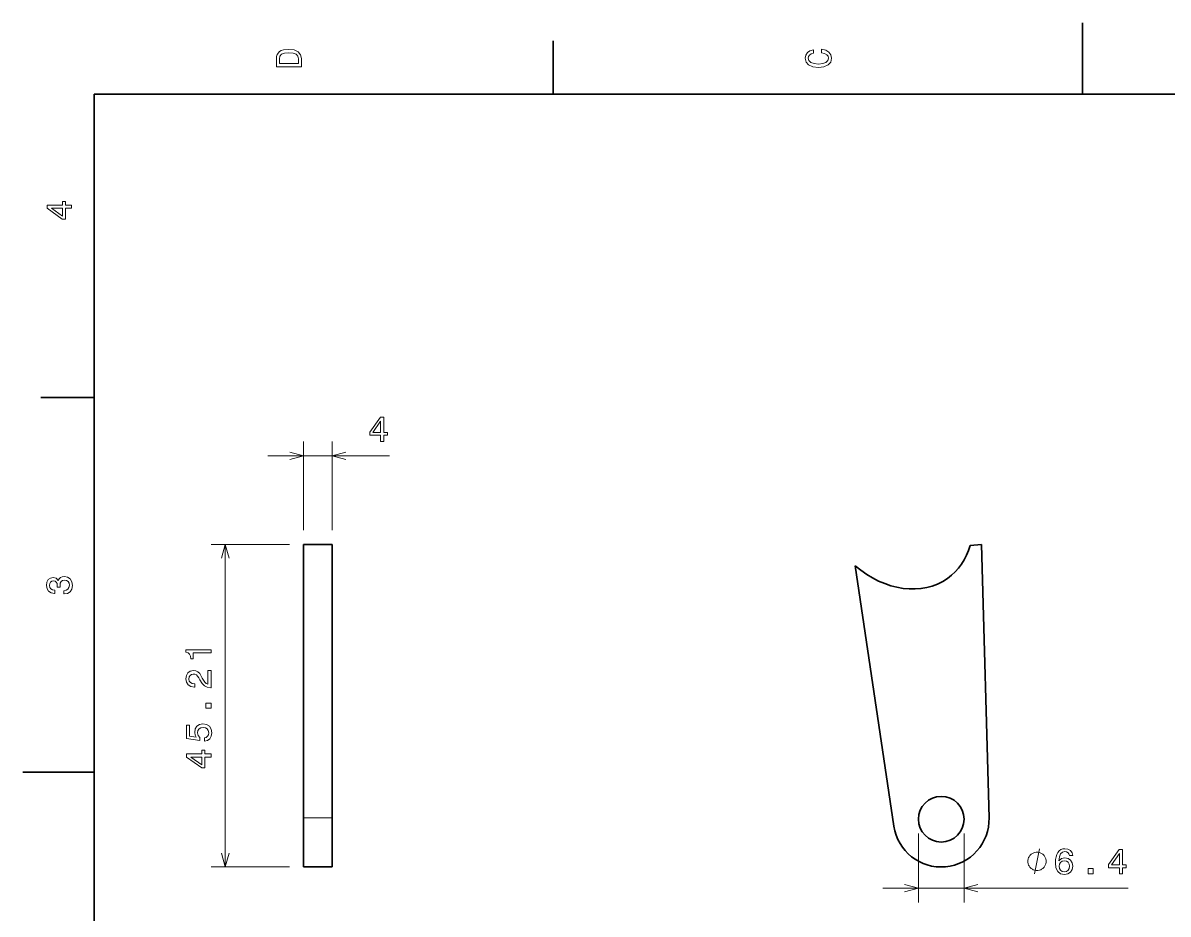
# Model space of a CAD drawing. Extents: x 0 to 297, y 0 to 210.
# Drawn here: x 0 to 160.5, y 85.1 to 210 of the extents above; entities that cross this region are included whole.
import ezdxf

# ---------------------------------------------------------------- set-up
doc = ezdxf.new("R2010")
doc.units = 0

msp = doc.modelspace()

# ---------------------------------------------------------------- linework, layer by layer
at = {"color": 7, "lineweight": 35, "ltscale": 0.25}
for p, q in [((148.5, 200), (148.5, 210)), ((10, 105), (0, 105))]:
    msp.add_line(p, q, dxfattribs=at)
at = {"color": 7, "lineweight": 35, "ltscale": 0.1875}
for p, q in [((74.300003, 200), (74.300003, 207.5)), ((10, 157.5), (2.5, 157.5))]:
    msp.add_line(p, q, dxfattribs=at)
at = {"color": 7, "lineweight": 35}
for p, q in [((287, 200), (10, 200)), ((10, 200), (10, 10)), ((39.343903, 98.60553), (39.343903, 136.932281)), ((43.343903, 98.60553), (43.343903, 136.932281)), ((135.400314, 98.60553), (134.368179, 136.932281)), ((122.0756, 97.439766), (116.649475, 133.932373))]:
    msp.add_line(p, q, dxfattribs=at)
at = {"color": 7, "lineweight": 13, "ltscale": 0.310522}
for p, q in [((39.343903, 138.932281), (39.343903, 151.353149)), ((43.343903, 138.932281), (43.343903, 151.353149))]:
    msp.add_line(p, q, dxfattribs=at)
at = {"color": 7, "lineweight": 13, "ltscale": 0.425901}
msp.add_line((34.343903, 149.353149), (51.379925, 149.353149), dxfattribs=at)
at = {"color": 7, "lineweight": 13, "ltscale": 0.274376}
for p, q in [((37.343903, 136.932281), (26.368849, 136.932281)), ((37.343903, 91.725166), (26.368849, 91.725166))]:
    msp.add_line(p, q, dxfattribs=at)
at = {"color": 7, "lineweight": 13}
msp.add_line((28.368849, 91.725166), (28.368849, 136.932281), dxfattribs=at)
at = {"color": 7, "lineweight": 35, "ltscale": 0.1}
for p, q in [((43.343903, 136.932281), (39.343903, 136.932281)), ((43.343903, 91.725166), (39.343903, 91.725166))]:
    msp.add_line(p, q, dxfattribs=at)
at = {"color": 7, "lineweight": 35, "ltscale": 0.04019}
msp.add_line((132.766693, 136.792175), (134.368179, 136.932281), dxfattribs=at)
at = {"color": 7, "lineweight": 13, "ltscale": 0.1}
msp.add_line((39.343903, 98.60553), (43.343903, 98.60553), dxfattribs=at)
at = {"color": 7, "lineweight": 35, "ltscale": 0.172009}
for p, q in [((39.343903, 98.60553), (39.343903, 91.725166)), ((43.343903, 98.60553), (43.343903, 91.725166))]:
    msp.add_line(p, q, dxfattribs=at)
at = {"color": 8, "lineweight": 13, "ltscale": 0.24164}
for p, q in [((125.502747, 96.425163), (125.502747, 86.759552)), ((131.90274, 96.425163), (131.90274, 86.759552))]:
    msp.add_line(p, q, dxfattribs=at)
at = {"color": 8, "lineweight": 13}
msp.add_line((120.502747, 88.759552), (154.907913, 88.759552), dxfattribs=at)
at = {"color": 7, "lineweight": 13}
for points in [[(35.533215, 204.994965), (35.533215, 203.829971), (39.033215, 203.829971), (39.033215, 204.994965), (38.922264, 205.544678), (38.584366, 205.953171), (38.034657, 206.205338), (37.283215, 206.296112), (36.516644, 206.215424), (36.21405, 206.114563), (35.971977, 205.973343), (35.644165, 205.56485), (35.563473, 205.297562)], [(35.951801, 204.959656), (36.027451, 205.342941), (36.259438, 205.605194), (36.672985, 205.761536), (37.283215, 205.811966), (37.873272, 205.756485), (38.286816, 205.600143), (38.533936, 205.332855), (38.614628, 204.959656), (38.614628, 204.298996), (35.951801, 204.298996)], [(111.93206, 205.817017), (112.35569, 205.716141), (112.658287, 205.549713), (112.844887, 205.317734), (112.905403, 205.045395), (112.814629, 204.71759), (112.54229, 204.460388), (112.098488, 204.28891), (111.483215, 204.233429), (110.872986, 204.28891), (110.424141, 204.455338), (110.151802, 204.71254), (110.055984, 205.045395), (110.106415, 205.287476), (110.247627, 205.494247), (110.474571, 205.655624), (110.787247, 205.766571), (110.787247, 206.245682), (110.308144, 206.094391), (109.94503, 205.832138), (109.718086, 205.474075), (109.637398, 205.045395), (109.763474, 204.510818), (110.116501, 204.10231), (110.696472, 203.840057), (111.483215, 203.749283), (112.269958, 203.840057), (112.84993, 204.10231), (113.208, 204.510818), (113.329041, 205.045395), (113.233215, 205.51442), (112.965927, 205.892654), (112.527161, 206.159943), (111.93206, 206.301163)], [(6.833213, 184.02739), (6.833213, 184.481277), (5.965778, 184.481277), (5.965778, 184.98056), (5.56232, 184.98056), (5.56232, 184.481277), (3.408862, 184.481277), (3.408862, 184.022339), (5.521974, 182.489197), (5.965778, 182.489197), (5.965778, 184.02739)], [(5.56232, 182.912827), (3.993876, 184.02739), (5.56232, 184.02739)], [(50.13929, 151.353149), (50.593182, 151.353149), (50.593182, 152.220581), (51.092461, 152.220581), (51.092461, 152.624054), (50.593182, 152.624054), (50.593182, 154.777496), (50.134247, 154.777496), (48.601105, 152.664398), (48.601105, 152.220581), (50.13929, 152.220581)], [(49.024738, 152.624054), (50.13929, 154.19249), (50.13929, 152.624054)], [(5.73379, 129.979111), (5.769093, 129.979111), (6.253242, 130.059799), (6.616354, 130.296829), (6.848343, 130.670029), (6.934078, 131.164276), (6.848343, 131.688766), (6.626441, 132.082138), (6.273415, 132.334305), (5.819525, 132.425079), (5.521974, 132.384735), (5.279899, 132.273788), (5.0933, 132.092224), (4.957133, 131.850143), (4.684798, 132.177963), (4.251081, 132.293961), (3.857709, 132.218307), (3.560158, 132.00145), (3.373559, 131.648422), (3.307997, 131.164276), (3.388689, 130.710388), (3.610591, 130.362396), (3.963617, 130.135452), (4.432637, 130.059799), (4.46794, 130.059799), (4.46794, 130.508652), (4.145173, 130.548996), (3.913184, 130.680115), (3.771974, 130.891937), (3.721542, 131.189484), (3.761888, 131.451736), (3.867795, 131.643372), (4.039265, 131.759369), (4.271254, 131.804764), (4.518372, 131.759369), (4.684798, 131.638336), (4.785663, 131.426514), (4.815922, 131.139053), (4.810879, 130.942368), (5.209294, 130.942368), (5.199208, 131.189484), (5.244596, 131.507217), (5.365634, 131.744247), (5.56232, 131.885452), (5.819525, 131.935883), (6.112032, 131.880417), (6.328891, 131.734161), (6.465058, 131.502167), (6.510447, 131.194534), (6.460014, 130.876801), (6.308718, 130.644821), (6.066643, 130.498566), (5.73379, 130.443085)], [(26.368849, 121.709991), (26.368849, 122.16893), (22.843632, 122.16893), (22.843632, 121.825989), (23.15127, 121.735207), (23.358042, 121.55365), (23.47908, 121.276276), (23.519424, 120.89299), (23.877495, 120.89299), (23.877495, 121.709991)], [(26.368849, 116.834198), (26.368849, 119.239822), (25.935131, 119.239822), (25.935131, 117.338524), (25.698099, 117.444427), (25.501413, 117.625984), (25.143345, 118.185783), (24.992048, 118.483337), (24.775188, 118.816193), (24.523027, 119.053223), (24.225477, 119.189384), (23.887581, 119.239822), (23.463949, 119.154083), (23.131096, 118.917053), (22.919281, 118.55394), (22.843632, 118.084923), (22.929367, 117.600769), (23.166399, 117.232613), (23.544641, 116.995583), (24.043921, 116.914894), (24.114527, 116.914894), (24.114527, 117.373825), (24.074181, 117.373825), (23.731241, 117.419212), (23.47908, 117.555382), (23.317696, 117.77224), (23.26222, 118.059708), (23.312653, 118.352211), (23.438734, 118.569069), (23.63542, 118.710281), (23.882538, 118.760712), (24.114527, 118.72541), (24.311213, 118.629593), (24.482681, 118.468208), (24.63398, 118.246307), (24.795362, 117.948753), (25.108042, 117.454514), (25.440895, 117.106537), (25.844353, 116.899765), (26.35372, 116.834198)], [(26.368849, 113.980743), (26.368849, 114.676704), (25.617409, 114.676704), (25.617409, 113.980743)], [(25.456026, 109.34198), (25.86957, 109.452934), (26.192337, 109.70005), (26.394066, 110.063164), (26.469715, 110.527138), (26.378937, 111.036507), (26.131817, 111.434921), (25.738445, 111.68708), (25.234123, 111.782898), (24.765102, 111.697166), (24.396948, 111.455093), (24.159916, 111.076851), (24.074181, 110.587654), (24.134701, 110.209412), (24.301126, 109.916908), (23.358044, 110.058121), (23.358044, 111.591263), (22.944498, 111.591263), (22.944498, 109.720222), (24.800406, 109.442841), (24.800406, 109.846306), (24.563374, 110.138809), (24.477638, 110.512009), (24.533115, 110.834778), (24.694498, 111.081894), (24.941616, 111.238235), (25.259338, 111.293709), (25.577063, 111.238235), (25.824181, 111.076851), (25.98052, 110.829735), (26.035995, 110.512009), (26.000694, 110.24472), (25.884699, 110.037949), (25.703144, 109.88665), (25.456026, 109.810997)], [(26.368851, 107.134056), (26.368851, 107.587944), (25.501415, 107.587944), (25.501415, 108.087227), (25.097956, 108.087227), (25.097956, 107.587944), (22.944498, 107.587944), (22.944498, 107.129013), (25.05761, 105.595871), (25.501415, 105.595871), (25.501415, 107.134056)], [(25.097956, 106.019501), (23.529512, 107.134056), (25.097956, 107.134056)]]:
    msp.add_lwpolyline(points, close=True, dxfattribs=at)
for points in [[(37.412052, 148.83551), (39.343903, 149.353149), (37.412052, 149.870789)], [(45.275753, 149.870789), (43.343903, 149.353149), (45.275753, 148.83551)], [(28.886488, 135.000427), (28.368849, 136.932281), (27.851212, 135.000427)], [(27.851212, 93.657013), (28.368849, 91.725166), (28.886488, 93.657013)]]:
    msp.add_lwpolyline(points, dxfattribs=at)
at = {"color": 8, "lineweight": 13}
for points in [[(143.399857, 92.509552), (143.399857, 92.626221), (143.341522, 92.859558), (143.283188, 93.034554), (143.224854, 93.151222), (143.108185, 93.326225), (142.933182, 93.501221), (142.758179, 93.617889), (142.64151, 93.676224), (142.466522, 93.734558), (142.233185, 93.792892), (142.116516, 93.792892), (141.999847, 93.792892), (141.76651, 93.734558), (141.591522, 93.676224), (141.474854, 93.617889), (141.29985, 93.501221), (141.124847, 93.326225), (141.008179, 93.151222), (140.949844, 93.034554), (140.89151, 92.859558), (140.833191, 92.626221), (140.833191, 92.509552), (140.833191, 92.392891), (140.89151, 92.159554), (140.949844, 91.984558), (141.008179, 91.867889), (141.124847, 91.692886), (141.29985, 91.517891), (141.474854, 91.401222), (141.591522, 91.342888), (141.76651, 91.284554), (141.999847, 91.226219), (142.116516, 91.226219), (142.233185, 91.226219), (142.466522, 91.284554), (142.64151, 91.342888), (142.758179, 91.401222), (142.933182, 91.517891), (143.108185, 91.692886), (143.224854, 91.867889), (143.283188, 91.984558), (143.341522, 92.159554), (143.399857, 92.392891)], [(147.128235, 93.316475), (147.03241, 93.724976), (146.810516, 94.027565), (146.467575, 94.219208), (146.023773, 94.284775), (145.726212, 94.249466), (145.469009, 94.153648), (145.242065, 93.997307), (145.05043, 93.775406), (144.899124, 93.498032), (144.788177, 93.160133), (144.717575, 92.761719), (144.697403, 92.312866), (144.778091, 91.596733), (145.025208, 91.077278), (145.42363, 90.764595), (145.968292, 90.658691), (146.457489, 90.749466), (146.830688, 90.986504), (147.072754, 91.359695), (147.158493, 91.833763), (147.072754, 92.312866), (146.840775, 92.681023), (146.482697, 92.91301), (146.038895, 92.993706), (145.559784, 92.892838), (145.201721, 92.605377), (145.277374, 93.160133), (145.438751, 93.558548), (145.685867, 93.795578), (146.028809, 93.876266), (146.280975, 93.835922), (146.47261, 93.730019), (146.598694, 93.553505), (146.664261, 93.316475)], [(153.667282, 90.759552), (154.12117, 90.759552), (154.12117, 91.626991), (154.620453, 91.626991), (154.620453, 92.030449), (154.12117, 92.030449), (154.12117, 94.183907), (153.662247, 94.183907), (152.129105, 92.070793), (152.129105, 91.626991), (153.667282, 91.626991)], [(152.552734, 92.030449), (153.667282, 93.598892), (153.667282, 92.030449)], [(146.669296, 91.82872), (146.613831, 91.510994), (146.47261, 91.268921), (146.245667, 91.107536), (145.963257, 91.057106), (145.665695, 91.107536), (145.438751, 91.263878), (145.292496, 91.505951), (145.247116, 91.823677), (145.297546, 92.136353), (145.438751, 92.37339), (145.670746, 92.524689), (145.983429, 92.580162), (146.255753, 92.524689), (146.47261, 92.378433), (146.613831, 92.141403)], [(149.305908, 90.759552), (150.001862, 90.759552), (150.001862, 91.510994), (149.305908, 91.510994)]]:
    msp.add_lwpolyline(points, close=True, dxfattribs=at)
for points in [[(141.76651, 90.759552), (142.466522, 94.259552)], [(123.570892, 88.24192), (125.502747, 88.759552), (123.570892, 89.277191)], [(133.834595, 89.277191), (131.90274, 88.759552), (133.834595, 88.24192)]]:
    msp.add_lwpolyline(points, dxfattribs=at)
at = {"color": 7, "lineweight": 35}
msp.add_circle((128.702744, 98.425163), 3.2, dxfattribs=at)
msp.add_arc((128.702744, 98.425163), 6.7, 188.457408, 1.542588, dxfattribs=at)
for centre, major_axis, ratio, start_param, end_param in [((122.131371, 142.652588), (7.466248, -10.48024), 0.777385, 6.2829448772, 6.8370647682), ((122.137001, 142.647964), (7.458389, -10.477219), 0.777581, 5.0219486139, 6.2832197217)]:
    msp.add_ellipse(centre, major_axis=major_axis, ratio=ratio, start_param=start_param, end_param=end_param, dxfattribs=at)

doc.saveas('drawing.dxf')
